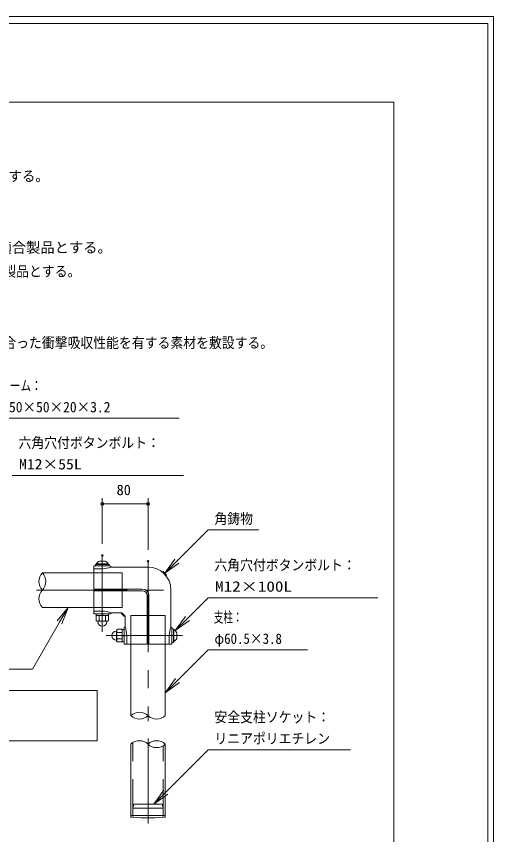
# Model space of a CAD drawing. Units: millimetres at full size, sheet at 1:10; details may follow other scales. Extents: x 5 to 8405, y -12 to 5952.
# Drawn here: x 6733 to 8405, y 3088 to 5952 of the extents above; entities that cross this region are included whole.
import ezdxf
from ezdxf.enums import TextEntityAlignment as Align

# ---------------------------------------------------------------- set-up
doc = ezdxf.new("R2010")
doc.units = ezdxf.units.MM
doc.header["$LTSCALE"] = 10
doc.header["$PDMODE"] = 32
doc.header["$PDSIZE"] = 5
doc.linetypes.add('USER1', pattern=[19.05, 12.7, -6.35])
doc.linetypes.add('USER2', pattern=[50.8, 31.75, -6.35, 6.35, -6.35])
for name, color, linetype, lineweight in [('DEFPOINTS_3', 7, 'Continuous', 0), ('LY_2', 7, 'Continuous', 0), ('LY_5', 7, 'Continuous', 0), ('LY_6', 7, 'Continuous', 0)]:
    doc.layers.add(name, color=color, linetype=linetype, lineweight=lineweight)
doc.styles.add('ＭＳ ゴシック', font='')
doc.styles.get('ＭＳ ゴシック').set_extended_font_data('MS Gothic')

# ---------------------------------------------------------------- blocks, each defined once
blk = doc.blocks.new('-003-_U3')
at = {"color": 7, "linetype": 'Continuous', "lineweight": 0}
for p, q in [((-1, 0.1667), (0, 0)), ((0, 0), (-1, 0)), ((-1, -0.1667), (0, 0))]:
    blk.add_line(p, q, dxfattribs=at)
blk = doc.blocks.new('-014-_DOTBLANK')
at = {"color": 7, "linetype": 'Continuous', "lineweight": 0}
blk.add_line((-0.5, 0), (-1, 0), dxfattribs=at)
blk.add_circle((0, 0), 0.5, dxfattribs=at)

msp = doc.modelspace()

# ---------------------------------------------------------------- linework, layer by layer
at = {"layer": 'DEFPOINTS_3'}
for p, q in [((8405, 5951.69), (5, 5951.69)), ((8405, 11.69), (8405, 5951.69))]:
    msp.add_line(p, q, dxfattribs=at)
at = {"layer": 'LY_2'}
for p, q in [((8055, 5651.69), (355, 5651.69)), ((8055, 311.69), (8055, 5651.69))]:
    msp.add_line(p, q, dxfattribs=at)
at = {"layer": 'LY_5'}
for p, q in [((8384.96, 5926.71), (25.04, 5926.71)), ((8384.96, -11.69), (8384.96, 5926.71)), ((7044.46, 4045.03), (7024.46, 4045.03)), ((7004.46, 4026.43), (7004.46, 3947.43)), ((7004.46, 4018.47), (7034.46, 4018.47)), ((7006.46, 4028.43), (7062.46, 4028.43)), ((7010.46, 4033.43), (7010.46, 4028.43)), ((7058.46, 4033.43), (7010.46, 4033.43)), ((7058.46, 4028.43), (7010.46, 4028.43)), ((7055.46, 4035.43), (7013.46, 4035.43)), ((7013.46, 4035.43), (7013.46, 4033.43)), ((7055.46, 4033.43), (7013.46, 4033.43)), ((7055.46, 4035.43), (7055.46, 4033.43)), ((7058.46, 4028.43), (7058.46, 4033.43)), ((7064.46, 4026.43), (7064.46, 4024.43)), ((7194.46, 4024.43), (7064.46, 4024.43)), ((6824.46, 4003.96), (7004.46, 4003.96)), ((7244.09, 4007.19), (7244.46, 4007.56)), ((7244.46, 4007.56), (7246.97, 4009.3)), ((7257.19, 3994.83), (7244.46, 4007.56)), ((7259, 3997.26), (7246.97, 4009.3)), ((7256.82, 3994.46), (7257.19, 3994.83)), ((7259, 3997.26), (7257.19, 3994.83)), ((7174.46, 3947.43), (7004.46, 3947.43)), ((7174.46, 3941.43), (7004.46, 3941.43)), ((7004.46, 3941.43), (7004.46, 3862.43)), ((7191.46, 3924.43), (7191.46, 3754.43)), ((7197.46, 3924.43), (7197.46, 3754.43)), ((7274.46, 3944.43), (7274.46, 3814.43)), ((6824.46, 3882.96), (7004.46, 3882.96)), ((7004.46, 3870.39), (7034.46, 3870.39)), ((7006.46, 3860.43), (7062.46, 3860.43)), ((7012.52, 3854.43), (7012.52, 3836.71)), ((7056.39, 3854.43), (7012.52, 3854.43)), ((7012.96, 3860.43), (7012.96, 3854.43)), ((7055.96, 3860.43), (7012.96, 3860.43)), ((7055.96, 3854.43), (7012.96, 3854.43)), ((7023.49, 3854.43), (7023.49, 3836.71)), ((7032.51, 3854.43), (7034.12, 3860.43)), ((7034.79, 3854.43), (7036.4, 3860.43)), ((7045.42, 3854.43), (7045.42, 3836.71)), ((7055.96, 3860.43), (7055.96, 3854.43)), ((7056.39, 3854.43), (7056.39, 3836.71)), ((7064.46, 3862.43), (7064.46, 3864.43)), ((7102.46, 3864.43), (7064.46, 3864.43)), ((7103.12, 3864.41), (7101.43, 3861.87)), ((7111.89, 3851.4), (7101.43, 3861.87)), ((7114.17, 3852.92), (7102.95, 3864.15)), ((7114.44, 3853.1), (7111.89, 3851.4)), ((7114.46, 3852.43), (7114.46, 3814.43)), ((7012.52, 3836.71), (7016.46, 3834.43)), ((7052.46, 3834.43), (7016.46, 3834.43)), ((7018.46, 3833.43), (7018.46, 3834.43)), ((7050.46, 3833.43), (7050.46, 3834.43)), ((7056.39, 3836.71), (7052.46, 3834.43)), ((7110.46, 3812.43), (7110.46, 3756.43)), ((7112.46, 3814.43), (7114.46, 3814.43)), ((7276.46, 3814.43), (7274.46, 3814.43)), ((7278.46, 3812.43), (7278.46, 3756.43)), ((7083.46, 3800.43), (7084.46, 3800.43)), ((7086.73, 3806.37), (7084.46, 3802.43)), ((7084.46, 3766.43), (7084.46, 3802.43)), ((7104.46, 3806.37), (7086.73, 3806.37)), ((7104.46, 3795.4), (7086.73, 3795.4)), ((7104.46, 3762.49), (7104.46, 3806.37)), ((7110.46, 3805.93), (7104.46, 3805.93)), ((7104.46, 3762.93), (7104.46, 3805.93)), ((7104.46, 3786.37), (7110.46, 3784.77)), ((7104.46, 3784.1), (7110.46, 3782.49)), ((7110.46, 3762.93), (7110.46, 3805.93)), ((7120.41, 3784.43), (7120.41, 3754.43)), ((7268.5, 3784.43), (7268.5, 3754.43)), ((7278.46, 3760.43), (7278.46, 3808.43)), ((7283.46, 3808.43), (7278.46, 3808.43)), ((7283.46, 3760.43), (7283.46, 3808.43)), ((7283.46, 3763.43), (7283.46, 3805.43)), ((7285.46, 3805.43), (7283.46, 3805.43)), ((7285.46, 3763.43), (7285.46, 3805.43)), ((7295.06, 3774.43), (7295.06, 3794.43)), ((7083.46, 3768.43), (7084.46, 3768.43)), ((7086.73, 3762.49), (7084.46, 3766.43)), ((7104.46, 3773.46), (7086.73, 3773.46)), ((7104.46, 3762.49), (7086.73, 3762.49)), ((7110.46, 3762.93), (7104.46, 3762.93)), ((7191.46, 3754.43), (7112.46, 3754.43)), ((7133.96, 3754.43), (7133.96, 3504.43)), ((7276.46, 3754.43), (7197.46, 3754.43)), ((7254.96, 3754.43), (7254.96, 3504.43)), ((7278.46, 3760.43), (7283.46, 3760.43)), ((7285.46, 3763.43), (7283.46, 3763.43)), ((7133.96, 3154.43), (7133.96, 3404.43)), ((7254.96, 3154.43), (7254.96, 3404.43)), ((7254.96, 3154.43), (7133.96, 3154.43)), ((7134.46, 3154.43), (7134.46, 3148.43)), ((7254.46, 3154.43), (7134.46, 3154.43)), ((7254.46, 3154.43), (7254.46, 3148.43)), ((7145.21, 3148.43), (7134.46, 3148.43)), ((7254.46, 3148.43), (7243.71, 3148.43))]:
    msp.add_line(p, q, dxfattribs=at)
at = {"layer": 'LY_5', "linetype": 'USER2'}
for p, q in [((7034.46, 3797.43), (7034.46, 4065.03)), ((7194.46, 4044.43), (7194.46, 3484.43)), ((6804, 3943.94), (7294.46, 3943.94)), ((7047.46, 3784.43), (7315.06, 3784.43)), ((7194.46, 3424.43), (7194.46, 3126.43))]:
    msp.add_line(p, q, dxfattribs=at)
at = {"layer": 'LY_5', "linetype": 'USER1'}
for p, q in [((7004.46, 4003.96), (7104.46, 4003.96)), ((7104.46, 4003.96), (7104.46, 3882.96)), ((7004.46, 3882.96), (7104.46, 3882.96)), ((7254.96, 3854.43), (7133.96, 3854.43)), ((7133.96, 3754.43), (7133.96, 3854.43)), ((7254.96, 3754.43), (7254.96, 3854.43)), ((7141.56, 3154.43), (7141.56, 3410.29)), ((7247.36, 3154.43), (7247.36, 3398.58)), ((7145.21, 3194.43), (7141.16, 3180.43)), ((7141.16, 3180.43), (7247.76, 3180.43)), ((7243.71, 3194.43), (7145.21, 3194.43)), ((7243.71, 3194.43), (7247.76, 3180.43))]:
    msp.add_line(p, q, dxfattribs=at)
at = {"layer": 'LY_5', "lineweight": 18}
for p, q in [((7016.12, 3591.85), (5880.12, 3591.85)), ((7016.12, 3415.85), (7016.12, 3591.85)), ((5880.12, 3415.85), (7016.12, 3415.85))]:
    msp.add_line(p, q, dxfattribs=at)
at = {"layer": 'LY_5'}
for centre, radius, start, end in [((7034.46, 4022.47), 24.68, 113.90552, 148.31866), ((7034.46, 4022.47), 24.68, 31.68134, 66.09448), ((7006.46, 4026.43), 2, 90, 180), ((7030.27, 4118.03), 99.65, 272.40579, 290.0621), ((7062.46, 4026.43), 2, 0, 90), ((7194.46, 3944.43), 80, 0, 90), ((7174.46, 3924.43), 23, 0, 90), ((7174.46, 3924.43), 17, 0, 90), ((7030.27, 3770.83), 99.65, 69.9379, 87.59421), ((7006.46, 3862.43), 2, 180, 270), ((7062.46, 3862.43), 2, 270, 0), ((7102.46, 3852.43), 12, 86.81032, 90), ((7102.46, 3852.43), 12, 0, 3.18968), ((7018, 3846.21), 10.97, 240.00001, 299.99999), ((7034.46, 3833.43), 16, 180, 0), ((7034.46, 3862.02), 27.59, 246.57346, 293.42654), ((7050.91, 3846.21), 10.97, 240.00001, 299.99999), ((7112.46, 3812.43), 2, 90, 180), ((6992.45, 3774.61), 128.34, 4.39038, 18.07739), ((7396.46, 3774.61), 128.34, 161.92261, 175.60962), ((7276.46, 3812.43), 2, 0, 90), ((7083.46, 3784.43), 16, 90, 270), ((7112.05, 3784.43), 27.59, 156.57346, 203.42654), ((7096.23, 3800.89), 10.97, 150.00001, 209.99999), ((7272.49, 3784.43), 24.68, 23.90552, 58.31866), ((7096.23, 3767.98), 10.97, 150.00001, 209.99999), ((7112.46, 3756.43), 2, 180, 270), ((7276.46, 3756.43), 2, 270, 0), ((7272.49, 3784.43), 24.68, 301.68134, 336.09448), ((7164.21, 3373.03), 43.6, 46.07099, 133.92901), ((7224.71, 3373.03), 43.6, 46.07099, 133.92901), ((7224.71, 3435.83), 43.6, 226.07099, 313.92901), ((7194.46, 3753.82), 607.39, 265.34909, 274.65091)]:
    msp.add_arc(centre, radius, start, end, dxfattribs=at)
at = {"layer": 'LY_6'}
for p, q in [((6634.13, 4545.03), (7303.85, 4545.03)), ((6719.01, 4345.03), (6739.01, 4345.03)), ((6739.01, 4345.03), (7318.44, 4345.03)), ((7034.46, 4105.03), (7034.46, 4265.03)), ((7034.46, 4245.03), (7194.46, 4245.03)), ((7194.46, 4084.43), (7194.46, 4265.03)), ((7295.82, 4045.3), (7404.96, 4154.44)), ((7404.96, 4154.44), (7424.96, 4154.44)), ((7424.96, 4154.44), (7583.07, 4154.44)), ((7332.27, 3844.21), (7404.96, 3916.89)), ((7404.96, 3916.89), (7424.96, 3916.89)), ((7424.96, 3916.89), (7999.82, 3916.89)), ((6884.46, 3830.99), (6790.03, 3667.44)), ((7297.38, 3626.86), (7404.96, 3734.43)), ((7404.96, 3734.43), (7424.96, 3734.43)), ((7424.96, 3734.43), (7752.86, 3734.43)), ((6418.32, 3667.44), (6790.03, 3667.44)), ((6790.03, 3667.44), (6770.03, 3667.44)), ((7256.88, 3236.86), (7404.96, 3384.93)), ((7404.96, 3384.93), (7424.96, 3384.93)), ((7424.96, 3384.93), (7903.97, 3384.93))]:
    msp.add_line(p, q, dxfattribs=at)
for centre, start, end in [((6856.58, 3973.71), 136.72412, 223.27588), ((6792.33, 3973.71), 316.72412, 43.27588), ((6856.58, 3913.21), 136.72412, 223.27588), ((7164.21, 3472.3), 46.72412, 133.27588), ((7164.21, 3536.56), 226.72412, 313.27588), ((7224.71, 3536.56), 226.72412, 313.27588)]:
    msp.add_arc(centre, 44.13, start, end, dxfattribs=at)
for p in [(7194.46, 4245.03), (7034.46, 4065.03), (7194.46, 4044.43)]:
    msp.add_point(p, dxfattribs=at)

# ---------------------------------------------------------------- block references
for name, p, xscale, yscale, rotation in [('-014-_DOTBLANK', (7034.46, 4245.03), 10, 10, 180), ('-003-_U3', (7253.39, 4002.88), 60, 60, 225), ('-003-_U3', (6914.46, 3882.96), 60, 60, 60), ('-003-_U3', (7289.85, 3801.78), 60, 60, 225), ('-003-_U3', (7254.96, 3584.43), 60, 60, 225), ('-003-_U3', (7214.46, 3194.43), 60, 60, 225)]:
    msp.add_blockref(name, p, dxfattribs=dict(at, xscale=xscale, yscale=yscale, rotation=rotation))
at = {"layer": 'LY_6', "xscale": 10, "yscale": 10}
msp.add_blockref('-014-_DOTBLANK', (7194.46, 4245.03), dxfattribs=at)

# ---------------------------------------------------------------- texts
at = {"layer": 'LY_6', "style": 'ＭＳ ゴシック'}
for s, width, p in [('エンドキャップは、耐候性合成ゴム（EPT550）成形品とする。', 0.95, (5517.89, 5363.33)), ('本製品は、（一社）日本公園施設業協会賠償責任保険加入製品とする。', 0.9, (5517.6, 5030)), ('安全領域内には、障害物等がないものとし、落下高さに見合った衝撃吸収性能を有する素材を敷設する。', 0.9, (5517.6, 4780)), ('フレーム：', 0.75, (6634.83, 4630.03)), ('C-150×50×20×3.2', 0.95, (6636.55, 4555.03)), ('六角穴付ボタンボルト：', 0.9, (6741.01, 4430.03)), ('M12×55L', 1.1, (6742.69, 4355.03)), ('角鋳物', 0.9, (7426.96, 4164.44)), ('六角穴付ボタンボルト：', 0.9, (7426.96, 4001.89)), ('M12×100L', 1.2, (7429.46, 3926.89)), ('支柱：', 0.65, (7425.05, 3819.43)), ('φ60.5×3.8', 0.9, (7427.16, 3744.43)), ('安全支柱ソケット：', 0.9, (7426.96, 3469.93)), ('リニアポリエチレン', 0.9, (7426.96, 3394.93))]:
    msp.add_text(s, height=36.66, dxfattribs=dict(at, width=width)).set_placement(p, align=Align.BOTTOM_LEFT)
for s, p in [('本製品は、遊具の安全に関する規準JPFA-SP-S:2024適合製品とする。', (5518.25, 5113.33)), ('80', (7084.51, 4265.03))]:
    msp.add_text(s, height=36.66, dxfattribs=at).set_placement(p, align=Align.BOTTOM_LEFT)

doc.saveas('drawing.dxf')
